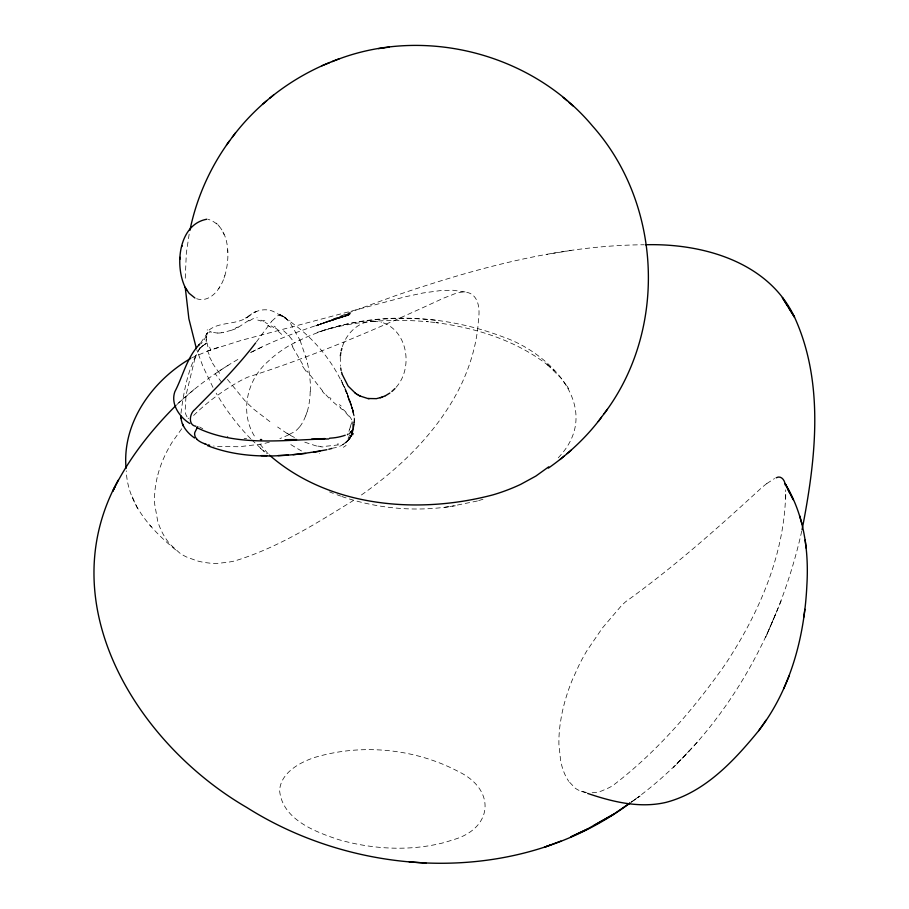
<?xml version="1.0" encoding="UTF-8"?>
<svg xmlns="http://www.w3.org/2000/svg" width="909" height="909" viewBox="0 0 909 909"><rect width="100%" height="100%" fill="white"/><g stroke="black" fill="none" stroke-linecap="round" stroke-linejoin="round"><path stroke-width="0.68" stroke-dasharray="4.54 3.41" d="M180.982 413.3C183.732 391.177 188.186 367.179 199.957 348.022M206.479 336.773L206.548 339.648M592.134 792.762L595.793 792.421A95.775 43.257 -66.8 0 0 601.678 790.944L608.712 787.876A150.792 68.107 -66.8 0 0 612.575 785.762C656.571 752.357 693.476 709.531 725.212 664.434C759.401 612.7 785.535 552.729 785.694 489.815M310.355 391.234L310.367 391.063A110.33 63.016 -59.5 0 0 310.185 381.371L309.344 373.36A183.163 104.626 -59.5 0 0 307.617 363.85M785.671 498.791L785.762 491.542M353.999 422.708L354.215 418.765M353.09 428.48L352.078 433.673L348.249 440.479L351.783 434.9L352.84 431.786L350.885 436.695L348.249 440.308C353.203 435.263 353.749 427.866 354.112 421.197C354.635 434.434 346.818 446.319 333.114 448.069M340.284 356.976L340.421 366.157M353.862 424.537L353.931 423.901M352.976 410.073L354.442 419.924L352.522 432.002L352.658 431.298L350.374 437.559L352.942 428.991L349.738 433.411M352.624 431.457L352.022 433.798M352.522 432.002L352.624 431.377L350.374 437.559L352.976 431.207L349.442 439.002L352.362 432.832M189.163 234.181L186.334 253.1L185.152 280.972M157.143 477.52L155.746 484.52A102.331 68.459 -50.2 0 0 154.712 504.336L157.723 521.266A125.056 83.662 -50.2 0 0 170.267 544.423L179.743 553.058A105.08 70.3 -50.2 0 0 186.584 557.012L196.798 560.773A141.577 94.718 -50.2 0 0 204.798 562.512L210.138 563.182A95.775 64.073 -50.2 0 0 218.705 563.285L228.886 562.092A150.792 100.888 -50.2 0 0 234.488 561.012C277.131 548.138 315.593 523.879 353.26 500.552M351.874 434.297L352.476 431.389L351.294 435.775M801.749 531.072C778.093 636.959 720.382 738.54 631.13 802.261M348.954 431.355L349.545 429.184M195.003 358.169L186.061 395.006L185.118 411.095A48.2 21.077 9.7 0 0 187.924 418.185M224.648 276.234C230.466 257.724 230.397 226.33 208.184 219.319M350.192 427.014L352.01 421.594M307.117 411.811L305.697 415.947M351.453 435.32L352.453 431.855C351.51 437.524 347.533 442.274 342.375 444.649L348.681 440.036L352.283 433.332M351.76 434.627L352.09 433.604M196.617 298.731C210.922 303.345 221.512 287.426 224.864 275.586M224.057 277.972L224.273 277.325M342.386 346.636C346.511 333.489 358.169 321.797 372.44 321.172M396.074 387.325C413.572 367.929 407.777 329.853 381.121 322.116M781.195 600.849L765.605 637.482L775.854 613.45M343.886 342.738L344.045 342.386M206.491 335.841L203.593 340.625A33.406 32.61 29.8 0 1 202.252 342.386L201.128 343.693M350.022 438.058L346.943 441.263L351.533 435.422M218.694 288.619L219.853 286.824M271.814 321.172L277.597 315.821A8.817 5.034 -59.5 0 1 277.995 315.673A9.874 5.636 -59.5 0 1 279.29 315.4L283.438 316.548A55.313 31.588 -59.5 0 1 286.165 318.661L288.164 320.684A126.044 71.993 -59.5 0 1 290.732 323.809L299.981 340.125M181.732 428.73L172.199 442.149A92.445 61.846 -50.2 0 0 157.189 477.52M256.327 342.011L270.916 322.422A42.269 24.145 -59.5 0 1 271.711 321.309M200.741 342.829L207.241 333.205L208.934 332.092M299.311 427.219L297.788 428.923A15.476 8.84 -59.5 0 1 295.107 431.264A16.805 9.601 -59.5 0 1 294.232 431.843L288.914 434.593M558.251 457.784C604.303 409.595 551.808 353.84 503.484 337.091C435.013 310.878 353.215 309.958 288.164 346.215A177.016 100.013 2.4 0 0 277.79 353.226L274.325 355.919A151.053 85.344 2.4 0 0 268.269 361.271C246.396 379.928 239.033 414.152 255.974 438.456M697.408 742.142L673.342 767.582L689.374 750.641M193.64 415.436C207.809 401.483 224.125 389.756 241.51 380.155A82.48 55.188 -50.2 0 1 247.839 377.121C314.855 355.862 379.371 327.91 443.092 298.345A176.289 117.943 -50.2 0 1 450.569 295.539C471.851 285.358 481.645 298.629 478.441 320.025C477.145 342.67 470.601 364.827 460.931 385.268C438.422 431.184 400.585 467.908 358.93 496.712M176.823 404.619C195.583 386.939 216.558 371.69 238.897 358.862M178.63 402.846L195.23 388.461M201.48 346.545L207.082 343.034L206.9 342.329M766.832 483.554L774.536 478.532M632.096 801.545L640.084 796.023L630.96 802.317M218.126 371.804L228.057 365.304M204.286 344.556L206.082 343.466L205.161 343.988M238.249 327.342L248.293 320.707M351.726 406.584L347.295 394.188L351.828 408.141L350.215 401.528L345.363 389.484L348.022 395.301L350.556 404.675L346.761 391.722L347.499 394.62L341.114 380.007L346.761 391.722L349.192 401.289C337.705 363.202 308.287 329.228 272.984 311.298C263.69 307.515 253.429 311.185 246.6 317.945L250.18 315.173L245.714 318.036L247.884 316.911C236.431 325.115 219.944 321.513 209.229 329.91L206.775 333.898L207.457 332.899A16.373 6.056 52.8 0 0 206.991 336.262M253.611 312.798L254.622 312.23M251.623 352.044C282.54 336.137 315.684 325.138 348.92 315.196L317.127 325.161L349.567 314.582L316.457 325.502L350.374 313.753L315.946 325.774L351.34 312.741L315.616 325.967L353.771 310.889L396.506 295.323C476.18 268.121 559.16 245.362 643.947 244.76M191.651 357.851L208.638 350.681L241.51 340.307L404.948 296.868L423.037 292.982L440.876 290.539L452.727 290.221L467.51 292.255M250.475 352.612L262.735 346.59M235.442 328.853L231.818 330.126M218.524 347.249L208.638 350.681M478.645 500.609L484.804 498.711M231.329 330.274L223.148 332.501M338.557 444.887L323.206 446.535M477.418 500.984L449.932 506.574M571.045 250.429L546.877 254.361M221.648 332.762L218.683 333.092A62.641 30.213 84.9 0 1 217.694 332.921M341.795 496.507C376.201 508.347 413.47 511.903 449.478 506.631M444.467 507.358L455.341 505.802M200.503 347.84L199.764 347.749M200.366 347.84L200.435 347.84A45.495 24.168 -19.2 0 0 195.31 358.123M373.19 321.15L381.507 322.218M371.963 321.195L373.599 321.138M217.706 333.114L213.57 332.489M321.002 446.455L317.843 446.126M246.578 438.604L244.123 438.377M435.616 320.207C396.29 315.912 355.839 319.104 318.332 332.058L317.116 332.467C352.828 320.695 391.075 318.48 428.355 321.763L426.526 321.581L438.274 322.865L436.138 322.65C476.316 327.854 516.517 340.648 548.786 365.816L546.911 364.168L561.432 378.553L568.682 388.745L567.148 386.189M586.669 792.523L579.715 790.705A105.08 47.461 -66.8 0 1 575.102 788.069L568.75 781.331M211.649 332.103L210.513 331.944A34.894 12.544 87.4 0 0 208.968 332.364M581.385 791.341L586.385 793M337.034 494.769L340.602 496.075M329.524 491.905L333.33 493.394M304.776 442.183L315.775 445.785A134.146 70.834 -67.8 0 0 317.809 446.251M294.493 437.49L290.471 435.456M265.098 322.456L267.507 323.752M282.779 316.173L289.891 320.445M271.177 325.911L273.848 327.615M287.221 433.548L277.62 427.025M269.893 421.628L253.952 409.357A134.146 130.317 89.2 0 1 251.145 406.709L246.964 402.823A131.316 129.158 -59.3 0 1 244.305 399.994L227.455 379.417M340.239 407.88L342.557 409.754M336.739 405.073L330.331 399.494M251.713 439.808L264.621 451.887M260.508 448.353L266.689 453.682M546.911 364.168L554.138 370.52M217.274 224.091L216.183 223.114M175.676 549.888C151.28 529.856 127.544 504.234 126.271 470.851M345.784 412.731L348.715 416.14M268.019 453.693L259.088 443.126M328.91 398.04L324.786 393.54M250.714 438.82C237.397 425.082 225.762 409.72 216.172 393.154M149.792 525.072L151.508 526.902M219.103 226.068L217.978 224.796M322.797 391.211L306.901 370.963M292.437 346.727L303.447 365.77M212.956 387.348L202.968 366.554L196.81 349.874M137.441 508.347L131.362 494.723M224.057 234.602L222.91 232.034M352.987 413.322L351.465 405.153L348.329 397.972L351.465 405.153L353.033 411.788L351.01 403.88L351.669 405.868M300.05 340.284L306.572 359.441A215.342 122.999 -59.5 0 1 307.583 363.668M351.465 405.153L349.17 398.96L353.533 412.459L351.056 404.914L353.499 411.868M207.922 346.795L207.036 342.988A15.351 8.147 -19.5 0 0 200.844 347.852M353.056 425.98L352.442 422.89A18.1 14.112 13.6 0 0 352.044 421.583M227.625 249.884L227.67 250.577M227.75 251.623L227.795 252.327M766.832 483.543A176.289 79.617 -66.8 0 0 761.64 487.713C718.099 527.799 673.808 567.171 625.676 601.724A82.48 37.258 -66.8 0 0 621.256 605.894L602.372 628.039L586.896 650.742A105.705 47.734 -66.8 0 0 579.113 664.956L572.272 679.977A92.445 41.757 -66.8 0 0 561.194 717.678L560.058 724.859A102.331 46.211 -66.8 0 0 558.921 744.619L560.637 760.776A125.056 56.472 -66.8 0 0 568.761 781.32M353.226 429.093A15.351 12.181 4 0 1 350.101 432.411M353.635 433.173A31.474 16.26 59.1 0 1 352.692 435.286M350.408 431.48A47.757 16.169 82 0 1 349.681 433.945M349.545 434.9A41.189 17.271 71 0 1 348.079 438.399M348.408 439.695A69.493 32.463 52.9 0 1 343.591 443.933M346.102 445.33A88.48 35.894 30.4 0 1 343.352 447.273M338.353 443.853A97.002 33.349 20.2 0 1 337.239 444.092M323.036 446.944A131.316 67.141 -59.5 0 1 320.843 446.819M319.513 453.261A99.57 16.112 35.4 0 1 319.4 453.273M290.255 435.081A33.076 9.306 43.2 0 1 288.721 434.218A33.076 9.772 42 0 1 287.096 433.195M288.914 434.695A170.801 97.513 -59.4 0 1 279.892 438.604M269.382 442.138A170.801 97.513 -59.4 0 1 260.951 444.137L239.147 446.751L216.694 446.444A168.869 96.411 -59.4 0 1 213.547 446.001M352.749 428.275A17.248 9.976 49.5 0 0 352.749 427.071A19.134 11.01 49.3 0 0 352.726 425.855M349.283 416.015A16.373 7.522 45.1 0 1 352.703 421.821M349.658 429.196A33.406 11.249 -72.8 0 1 350.295 427.048M342.92 409.334A34.894 29.952 37.8 0 1 346.204 412.368M340.58 407.596A54.733 7.795 38.2 0 1 339.477 406.721M341.159 406.005A62.948 5.636 38.4 0 1 339.432 404.63M330.978 398.767A62.641 52.336 52.4 0 1 329.581 397.335M324.49 393.813A137.35 124.158 55.4 0 1 322.479 391.484M306.197 371.451A65.766 57.46 51.3 0 1 304.401 368.849M304.049 368.44A92.264 70.822 53.1 0 1 302.629 366.202M291.698 344.67A53.529 40.36 57.7 0 1 292.857 346.454M283.597 330.785A41.462 29.565 57.6 0 1 294.346 342.852M278.29 331.433A43.893 25.259 56.1 0 1 281.858 334.546M275.495 328.104A48.927 32.735 61 0 1 278.586 330.342M273.984 326.115A68.55 40.825 56.2 0 1 275.552 327.138M269.2 326.206A51.074 29.895 56.1 0 1 271.052 327.354M267.587 325.252A51.074 27.156 60.8 0 1 269.269 326.32M202.764 428.707A38.848 17.578 10.9 0 1 199.616 426.98M227.92 436.456A48.2 21.782 10.9 0 1 227.33 436.365M310.162 391.381A66.198 37.814 -59.5 0 1 307.253 411.788M305.572 415.947A22.839 13.044 -59.5 0 1 299.356 427.287M210.683 350.181A31.474 17.748 55 0 1 209.684 347.17M209.104 354.533A47.757 38.576 36.5 0 1 207.638 350.692M211.683 360.907A41.189 28.747 45.7 0 1 208.366 354.465M219.66 373.349A69.493 33.269 51.9 0 1 211.297 361.225M221.751 382.405A88.48 12.317 53.1 0 1 215.172 373.656M301.549 450.978A99.57 13.51 37.6 0 1 289.846 443.967M206.275 341.943A17.248 7.761 60.8 0 1 206.093 340.523M206.252 340.648A19.134 8.556 60.6 0 1 206.161 339.33M206.582 337.25A18.1 1.807 83.5 0 1 206.582 336.296M209.82 331.387A54.733 4.068 20.1 0 1 210.32 331.455M207.161 330.012A62.948 6.068 22.9 0 1 207.604 329.876M223.148 332.262A137.35 66.391 -85.8 0 1 221.66 332.569M236.738 327.376A65.766 30.645 89.6 0 1 235.363 328.206M238.113 326.922A92.264 45.904 77.5 0 1 236.976 327.683M248.339 320.843A53.529 29.122 76.4 0 1 249.384 320.332M249.657 320.9A41.462 22.691 72.3 0 1 257.213 317.73M257.792 320.07A43.893 23.304 60 0 1 261.088 321.104M260.951 320.161A48.927 28.69 68.3 0 1 263.712 321.263M263.519 320.332A68.55 36.565 61.6 0 1 264.905 320.968M188.549 418.685A38.848 17.01 9.6 0 1 188.14 418.185M279.631 790.819C282.483 819.543 315.116 831.826 338.83 839.7C372.065 849.154 407.902 851.324 441.649 843.222A132.907 61.607 9.5 0 0 452.103 840.064C493.064 829.11 496.723 789.796 458.181 771.423C414.527 748.425 360.998 743.267 313.787 757.72A135.509 62.812 9.5 0 0 305.549 761.026C293.414 766.492 280.154 776.275 279.631 790.819M351.942 433.888L350.124 437.786L351.942 433.888M255.52 311.81L254.565 312.276L256.554 311.31L255.52 311.81M284.085 316.957L278.302 313.605L284.085 316.957M353.181 410.425L351.863 407.209L354.385 417.333L353.181 410.425"/><path stroke-width="1.36" d="M206.877 219.217C178.255 224.364 174.346 266.36 185.641 288.301M180.096 257.304L179.948 259.235M587.623 793.409C612.552 801.863 639.72 808.533 665.967 802.386C704.998 792.194 734.063 760.833 758.72 730.688C790.682 689.249 804.465 636.777 806.874 585.146C808.987 550.536 803.897 514.642 785.615 484.599L793.352 499.825L787.649 488.599M340.557 354.533L340.375 356.01M803.817 617.143L804.863 609.303M340.693 353.578L340.852 352.635M189.89 230.466C196.458 198.173 210.138 167.324 229.625 140.747M802.068 529.754C815.589 460.284 824.94 383.678 794.523 317.173C768.321 261.542 702.157 243.192 645.345 244.748M341.239 350.76L341.841 348.431M181.936 246.487L182.095 245.805M348.192 434.002L347.42 434.718M783.672 688.783L789.171 675.819M114.864 486.985L112.784 491.269C128.271 459.125 150.826 430.65 175.926 405.505M198.878 345.034C186.777 357.862 182.857 376.371 174.823 391.768C170.494 404.198 179.562 417.151 189.822 423.514M118.215 480.225C49.711 603.917 137.066 743.812 246.793 807.487C360.839 879.605 519.562 885.605 630.017 803.045M604.121 413.697C667.456 330.206 662.172 204.105 592.463 125.953C530.742 52.177 420.856 24.873 331.955 61.721M197.798 426.639L194.867 432.343A6.647 3.795 -59.4 0 0 194.594 434.15L195.151 436.854L197.06 439.354M758.72 730.688L766.105 720.155M232.363 137.111C259.201 101.251 297.027 73.97 339.125 58.846M548.366 468.124C568.477 454.034 586.703 437.07 601.383 417.333M226.466 145.031L235.454 132.919M598.292 421.526L607.28 409.425M255.634 342.909C237.419 366.918 215.944 388.098 194.867 409.527C189.561 413.277 187.845 425.298 195.958 426.287M198.696 345.215L200.048 343.682M394.949 388.597L391.87 391.484M262.485 104.308L266.61 100.865M269.734 98.229L273.711 94.9M560.035 459.545L564.012 456.216M567.136 453.58L571.261 450.137M548.718 466.828L535.821 476.1L520.812 484.304A173.346 97.956 2.4 0 1 505.393 490.758A153.644 86.832 2.4 0 1 493.098 494.826C418.583 514.585 329.456 507.495 269.473 455.148M389.859 393.04L385.393 395.767M593.986 825.361L613.848 814.112L629.812 803.113M190.663 358.441C152.53 380.53 121.897 422.674 126.067 468.408M587.294 829.11L570.75 836.939L587.294 829.11L613.848 814.112M385.007 395.972L380.223 397.778M321.922 65.766L329.649 62.664M560.876 841.098L544.923 847.04L550.752 844.87M776.195 477.793C781.081 475.021 785.035 480.35 785.149 484.917M382.223 397.153L376.644 398.585M328.808 449.239L332.092 448.376M326.899 449.705C287.755 456.988 245.135 460.545 207.354 445.546M313.514 452.307L319.923 451.194M378.405 48.643L383.814 47.87M384.268 47.813L389.279 47.098M376.212 398.653L367.781 398.506L359.907 395.972M293.05 454.716L305.538 453.443M329.524 438.229L330.683 438.127A45.495 35.962 4 0 0 345.227 435.241M328.763 438.956C284.983 439.49 237.635 447.421 196.753 427.616M324.854 438.57L311.662 439.092M278.086 455.557L288.233 455.079M296.595 439.513L285.006 439.695M261.167 455.614L266.928 455.636M260.406 439.513L261.678 439.558M409.209 861.846L425.957 863.096M368.156 398.562L369.122 398.687M206.741 444.467L205.298 444.012M204.957 443.899L204.252 443.649M356.851 394.256L358.839 395.415M358.396 395.188L360.259 396.154M194.912 297.993L189.038 293.232L185.05 287.267M342.204 374.417L348.124 386.064L355.601 393.404M355.192 393.131L357.203 394.495M194.56 438.002C187.368 432.957 180.777 425.264 180.982 415.992M563.171 97.422L567.057 100.763M569.125 102.558L573.238 106.092M788.046 306.708L782.331 297.584L794.523 317.173L788.796 308.003M186.243 289.323L186.765 290.244M787.91 488.894L790.001 493.212L785.183 483.577M182.402 423.685L183.516 426.31M196.378 348.533L188.89 318.82L185.368 288.505M799.613 515.733L801.965 523.811M341.545 372.179L342.057 373.94M341.125 370.383L340.682 368.031M806.101 548.036L805.169 539.991M181.061 417.208L181.175 418.606M209.706 445.251A168.869 96.411 -59.4 0 1 208.195 444.887M204.286 443.592A65.039 37.133 -59.4 0 1 197.003 439.433"/></g></svg>
